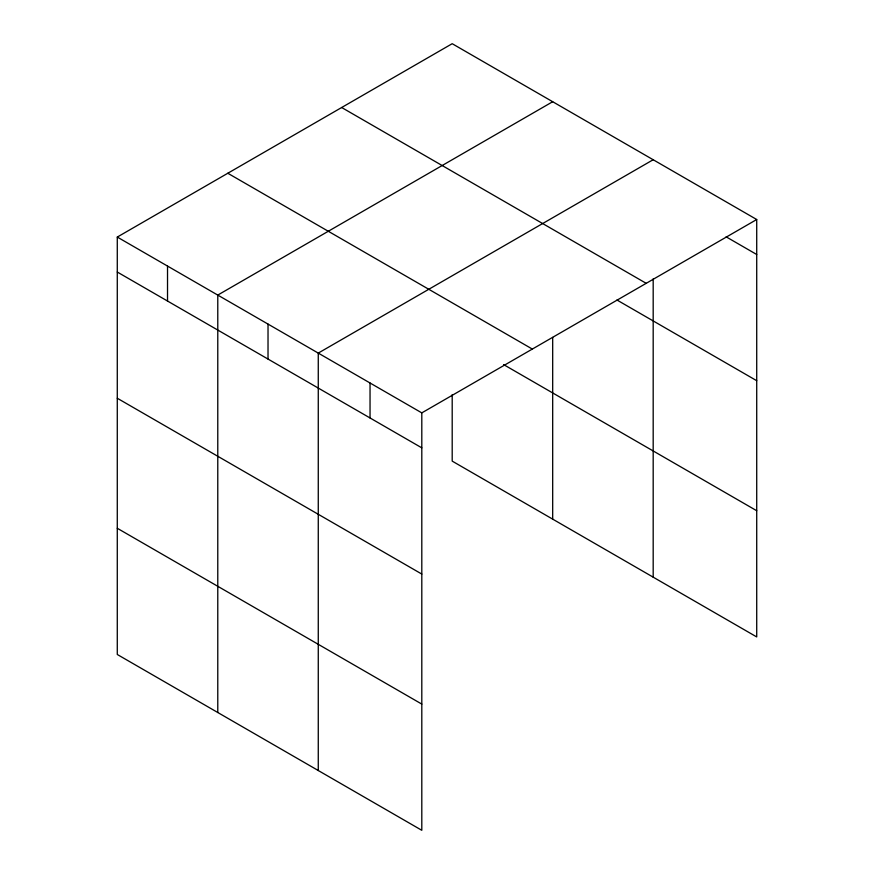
<?xml version="1.0" encoding="UTF-8"?>
<svg xmlns="http://www.w3.org/2000/svg" width="874" height="874" viewBox="0 0 874 874"><rect width="100%" height="100%" fill="white"/><g stroke="black" fill="none" stroke-linecap="round" stroke-linejoin="round"><path stroke-width="1.31" d="M756.72 219.516L452.197 43.7L117.28 237.062L117.28 654.484L421.803 830.3L421.803 412.878L756.72 219.516L756.72 636.938L452.197 461.122L452.197 394.633M653.184 278.861L653.184 577.168M552.685 101.723L217.779 295.073L217.779 712.507M653.184 159.734L318.267 353.096L318.267 770.518M726.13 236.832L756.72 254.498M341.668 107.513L646.203 283.329M616.957 300.011L756.72 380.703M227.797 173.249L532.332 349.065M503.61 364.6L756.72 510.733M117.28 237.062L421.803 412.878M117.28 272.033L421.803 447.849M117.28 398.249L421.803 574.065M117.28 528.278L421.803 704.094M552.685 337.408L552.685 519.145M370.041 382.987L370.041 417.969M268.023 324.09L268.023 359.061M167.524 266.067L167.524 301.049"/></g></svg>
